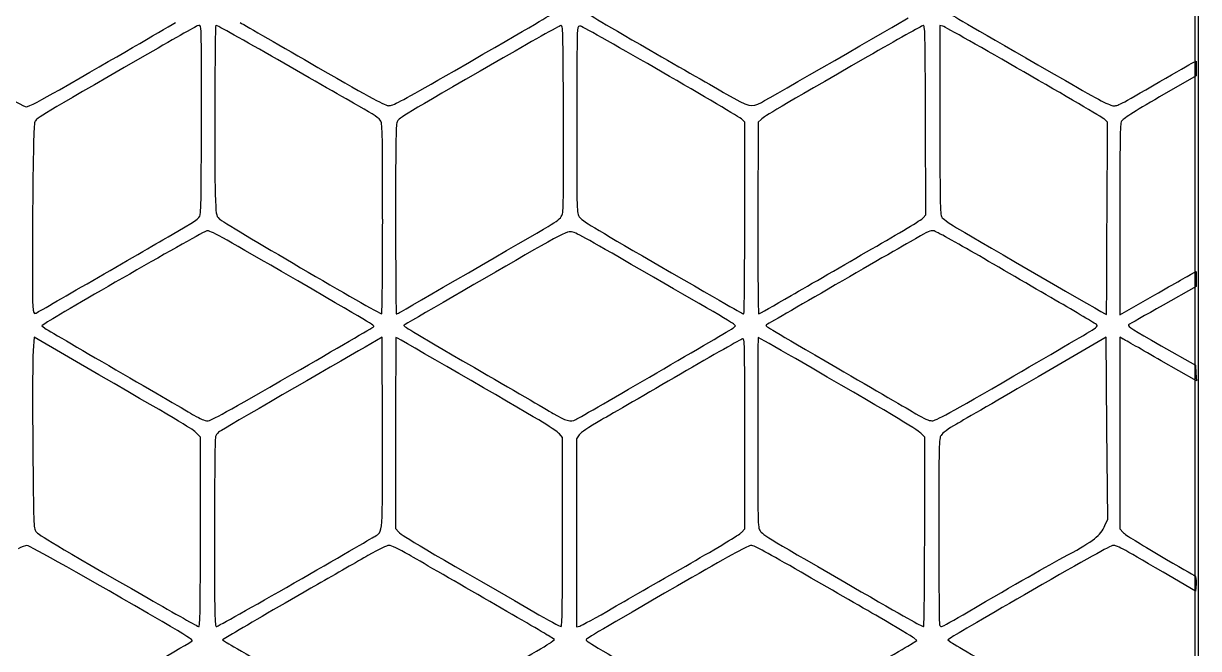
# Model space of a CAD drawing. Extents: x -677.4 to -611.4, y -189.1 to -122.2.
# Drawn here: x -644.42 to -611.44, y -168.33 to -150.79 of the extents above; entities that cross this region are included whole.
import ezdxf

# ---------------------------------------------------------------- set-up
doc = ezdxf.new("R2010")
doc.units = 0
doc.layers.add('Layer_1', color=7, linetype='CONTINUOUS')

msp = doc.modelspace()

# ---------------------------------------------------------------- linework, layer by layer
at = {"layer": 'Layer_1', "color": 7}
for p, q in [((-611.54102, -126.57226), (-611.54102, -184.91991)), ((-611.44141, -184.91992), (-611.44141, -126.57227))]:
    msp.add_line(p, q, dxfattribs=at)
at = {"layer": 'Layer_1', "color": 3}
for p, q in [((-618.61667, -150.86921), (-618.69897, -150.84851)), ((-618.69897, -150.84851), (-618.69897, -153.50429)), ((-611.60668, -151.89758), (-611.50547, -151.84518)), ((-611.50547, -151.84518), (-611.50647, -152.05229)), ((-611.50747, -152.2594), (-612.53276, -152.85343)), ((-611.50647, -152.05229), (-611.50747, -152.2594)), ((-643.41586, -152.6505), (-643.41583, -152.65052)), ((-632.79661, -152.38524), (-632.79669, -152.38524)), ((-623.71121, -153.00487), (-623.71121, -153.00487)), ((-624.17683, -153.56563), (-624.25113, -153.48453)), ((-624.17683, -156.25344), (-624.17683, -153.56563)), ((-623.79789, -153.56336), (-623.80689, -156.25226)), ((-623.71539, -153.48236), (-623.79789, -153.56336)), ((-619.09421, -156.16494), (-619.10321, -153.50211)), ((-613.99959, -153.55993), (-614.08039, -153.48183)), ((-614.00859, -156.25884), (-613.99959, -153.55993)), ((-634.34121, -156.28297), (-634.3414, -156.28297)), ((-624.17686, -156.25354), (-624.17683, -156.25344)), ((-619.16861, -156.24784), (-619.09421, -156.16494)), ((-614.00906, -156.2587), (-614.00859, -156.25884)), ((-613.65065, -156.29837), (-613.65065, -158.97104)), ((-611.5963, -157.79985), (-611.5055, -157.75245)), ((-611.5055, -157.75245), (-611.5055, -157.96322)), ((-611.5055, -157.96322), (-611.5055, -158.17397)), ((-642.47833, -158.00393), (-642.47751, -158.00382)), ((-611.5055, -158.17397), (-612.42945, -158.69465)), ((-622.87223, -158.42577), (-622.87148, -158.42585)), ((-613.65065, -158.97104), (-612.66885, -158.4091)), ((-633.86901, -158.90364), (-633.86896, -158.90371)), ((-643.78751, -159.19517), (-643.9106, -159.27927)), ((-643.9106, -159.27927), (-643.837, -159.33527)), ((-644.12646, -159.60077), (-644.15346, -159.9723)), ((-642.31137, -160.64981), (-644.12646, -159.60077)), ((-634.35846, -159.59927), (-634.837, -159.87482)), ((-634.34946, -162.25819), (-634.35846, -159.59927)), ((-614.02865, -159.60004), (-615.94276, -160.70892)), ((-614.00975, -162.15006), (-614.02865, -159.60004)), ((-613.55891, -159.64789), (-613.64971, -159.60049)), ((-613.64971, -159.60049), (-613.64971, -162.29045)), ((-612.48878, -159.8366), (-611.52199, -160.3832)), ((-611.50159, -160.82077), (-612.48487, -160.25798)), ((-611.52199, -160.3832), (-611.51179, -160.60198)), ((-611.51179, -160.60198), (-611.50159, -160.82077)), ((-636.88177, -160.63686), (-636.88179, -160.63688)), ((-616.62856, -160.68597), (-616.62863, -160.686)), ((-628.91811, -161.90726), (-628.91868, -161.90728)), ((-613.99085, -164.70008), (-614.00975, -162.15006)), ((-639.45669, -162.39984), (-639.56396, -162.29313)), ((-639.45669, -165.0598), (-639.45669, -162.39984)), ((-633.97844, -162.28395), (-633.97844, -164.96658)), ((-629.29212, -162.41151), (-629.37482, -162.31331)), ((-629.29212, -165.06561), (-629.29212, -162.41151)), ((-628.82189, -162.34132), (-628.89629, -162.44937)), ((-628.89629, -162.44937), (-628.89629, -165.08823)), ((-624.1768, -164.97955), (-624.1768, -162.3033)), ((-619.12755, -162.40547), (-619.23482, -162.29262)), ((-619.12755, -165.06261), (-619.12755, -162.40547)), ((-613.64971, -162.29045), (-613.64971, -164.98044)), ((-614.06945, -164.88159), (-613.99085, -164.70008)), ((-639.4566, -165.05979), (-639.45669, -165.0598)), ((-633.97844, -164.96658), (-633.88764, -165.07017)), ((-629.29207, -165.06562), (-629.29212, -165.06561)), ((-628.89629, -165.08823), (-628.89629, -167.72706)), ((-624.2676, -165.07775), (-624.1768, -164.97955)), ((-619.1273, -165.06261), (-619.12755, -165.06261)), ((-613.64971, -164.98044), (-613.55891, -165.07824)), ((-611.52127, -166.72328), (-612.42882, -166.19547)), ((-636.82402, -166.49388), (-636.82358, -166.49388)), ((-611.51107, -166.52292), (-611.52127, -166.72328)), ((-627.87717, -167.19435), (-627.87713, -167.19433)), ((-617.90629, -167.30381), (-617.90647, -167.30381)), ((-628.89629, -167.72706), (-628.80949, -167.70516)), ((-638.55977, -167.92552), (-638.83437, -168.0899)), ((-638.83437, -168.0899), (-638.72476, -168.1639)), ((-629.51977, -168.08407), (-629.69474, -167.97243)), ((-629.61217, -168.16117), (-629.51977, -168.08407)), ((-619.52477, -168.22236), (-619.34449, -168.10758)), ((-619.34449, -168.10758), (-619.43339, -168.03668)), ((-618.37458, -168.02146), (-618.4762, -168.09376)), ((-618.4762, -168.09376), (-618.3979, -168.15466))]:
    msp.add_line(p, q, dxfattribs=at)
for points in [[(-632.79669, -152.38524), (-630.16562, -150.87361), (-629.66926, -150.58377), (-629.59726, -150.51699)], [(-628.63137, -150.45475), (-628.63037, -150.49925), (-628.34378, -150.67185), (-626.83347, -151.53979)], [(-623.71121, -153.00487), (-623.43802, -152.85894), (-619.86926, -150.80342), (-619.59474, -150.63391)], [(-618.39309, -150.52744), (-618.31359, -150.58984), (-617.38778, -151.12789), (-615.17733, -152.396)], [(-643.41583, -152.65052), (-641.81571, -151.73209), (-640.62617, -151.04463), (-640.15434, -150.76562)], [(-639.53471, -150.85434), (-639.57351, -150.86914), (-640.27357, -151.26618), (-641.09036, -151.73654)], [(-639.44391, -150.92814), (-639.46121, -150.84124), (-639.47391, -150.83094), (-639.53471, -150.85434)], [(-639.45931, -156.16241), (-639.42081, -156.05224), (-639.40641, -151.11573), (-639.44391, -150.92814)], [(-639.024, -150.84127), (-639.0535, -150.87047), (-639.069, -154.86039), (-639.0426, -155.57045)], [(-637.29142, -151.80562), (-638.23332, -151.26422), (-639.01299, -150.83024), (-639.024, -150.84127)], [(-638.3429, -150.76285), (-638.16587, -150.86478), (-637.18195, -151.43207), (-636.15642, -152.02358)], [(-629.33976, -150.85044), (-629.37496, -150.85544), (-630.18434, -151.31148), (-631.13835, -151.86133)], [(-629.26716, -153.45753), (-629.27516, -150.88649), (-629.27736, -150.83951), (-629.33976, -150.85044)], [(-628.87463, -150.97724), (-628.88613, -151.04664), (-628.89563, -152.22463), (-628.89573, -153.59503)], [(-628.77973, -150.86963), (-628.84453, -150.85343), (-628.85643, -150.86663), (-628.87463, -150.97724)], [(-624.25113, -153.48453), (-624.33023, -153.39803), (-628.65474, -150.901), (-628.77973, -150.86963)], [(-619.17031, -150.84919), (-619.20261, -150.85419), (-619.908, -151.25001), (-620.7379, -151.7278)], [(-619.10321, -153.50211), (-619.11121, -150.97102), (-619.11461, -150.83977), (-619.17031, -150.84919)], [(-614.08039, -153.48183), (-614.17779, -153.38763), (-618.4996, -150.89859), (-618.61667, -150.86921)], [(-626.83347, -151.53979), (-625.98039, -152.03005), (-625.02251, -152.58084), (-624.70486, -152.76379)], [(-641.09036, -151.73654), (-643.9634, -153.39104), (-644.04706, -153.44113), (-644.09728, -153.53723)], [(-635.00938, -153.11193), (-635.32258, -152.93488), (-636.34949, -152.34704), (-637.29142, -151.80562)], [(-636.15642, -152.02358), (-634.60674, -152.91744), (-634.2706, -153.09915), (-634.1662, -153.0995)], [(-631.13835, -151.86133), (-633.78077, -153.38434), (-633.86983, -153.43777), (-633.92671, -153.53405)], [(-620.7379, -151.7278), (-623.23397, -153.1648), (-623.62922, -153.3977), (-623.71539, -153.48236)], [(-612.52249, -152.42079), (-612.07449, -152.16182), (-611.66238, -151.92638), (-611.60668, -151.89758)], [(-645.24855, -152.65112), (-644.78922, -152.91833), (-644.38645, -153.13149), (-644.33991, -153.13199)], [(-644.33991, -153.13199), (-644.29141, -153.1325), (-643.9039, -152.93061), (-643.41586, -152.6505)], [(-634.1662, -153.0995), (-634.0625, -153.09988), (-633.82367, -152.9753), (-632.79661, -152.38524)], [(-615.17733, -152.396), (-614.19431, -152.95995), (-613.92441, -153.101), (-613.82828, -153.101)], [(-613.82828, -153.101), (-613.69598, -153.101), (-613.72858, -153.118), (-612.52249, -152.42079)], [(-624.70486, -152.76379), (-624.04764, -153.14233), (-623.9932, -153.15553), (-623.71121, -153.00487)], [(-612.53276, -152.85343), (-613.28003, -153.28639), (-613.57061, -153.47163), (-613.60435, -153.53658)], [(-634.3906, -153.52927), (-634.4271, -153.45857), (-634.58776, -153.35029), (-635.00938, -153.11193)], [(-644.09728, -153.53723), (-644.13658, -153.61253), (-644.14828, -154.04055), (-644.16548, -156.06187)], [(-634.3414, -156.28297), (-634.3414, -153.98857), (-634.3484, -153.61161), (-634.3906, -153.52927)], [(-633.92671, -153.53405), (-633.97251, -153.61165), (-633.97841, -153.92501), (-633.97841, -156.28144)], [(-629.30986, -156.18355), (-629.26486, -156.08855), (-629.25966, -155.76543), (-629.26716, -153.45753)], [(-628.89573, -153.59503), (-628.8961, -155.90273), (-628.89173, -156.09497), (-628.83833, -156.19899)], [(-618.69897, -153.50429), (-618.69897, -156.09498), (-618.69797, -156.16208), (-618.63407, -156.24257)], [(-613.60435, -153.53658), (-613.64305, -153.61088), (-613.65065, -154.06918), (-613.65065, -156.29837)], [(-639.0426, -155.57045), (-639.0205, -156.16524), (-639.0185, -156.17811), (-638.93298, -156.27015)], [(-644.16548, -156.06187), (-644.17688, -157.40056), (-644.17568, -158.59718), (-644.16248, -158.72103)], [(-640.36424, -156.78036), (-639.54802, -156.31129), (-639.4997, -156.27829), (-639.45931, -156.16241)], [(-638.93298, -156.27015), (-638.83418, -156.37652), (-634.45252, -158.94124), (-634.36951, -158.94124)], [(-634.36951, -158.94124), (-634.35401, -158.94124), (-634.34121, -157.74503), (-634.34121, -156.28297)], [(-633.97841, -156.28144), (-633.97841, -157.74434), (-633.96941, -158.94124), (-633.95981, -158.94124)], [(-629.69783, -156.48973), (-629.44542, -156.34104), (-629.34818, -156.2643), (-629.30986, -156.18355)], [(-628.83833, -156.19899), (-628.78843, -156.29619), (-628.54761, -156.4463), (-627.04803, -157.31502)], [(-624.20426, -158.94134), (-624.18926, -158.94134), (-624.17686, -157.73182), (-624.17686, -156.25354)], [(-623.80689, -156.25226), (-623.81089, -157.73117), (-623.80389, -158.94116), (-623.78859, -158.94116)], [(-620.61263, -157.12057), (-619.85937, -156.68616), (-619.20956, -156.29343), (-619.16861, -156.24784)], [(-618.63407, -156.24257), (-618.59827, -156.28787), (-618.37873, -156.4383), (-618.14597, -156.57672)], [(-614.02376, -158.96234), (-614.02076, -158.96034), (-614.01356, -157.74311), (-614.00906, -156.2587)], [(-639.27517, -156.60985), (-639.36187, -156.62355), (-643.46338, -158.97355), (-643.78751, -159.19517)], [(-637.17956, -157.75335), (-638.86742, -156.77343), (-639.19148, -156.59661), (-639.27517, -156.60985)], [(-633.86896, -158.90371), (-633.78276, -158.85881), (-630.18021, -156.77388), (-629.69783, -156.48973)], [(-629.11002, -156.64005), (-629.20192, -156.65125), (-629.50304, -156.8059), (-630.10008, -157.14947)], [(-627.69095, -157.36372), (-628.89171, -156.67397), (-628.98686, -156.62545), (-629.11002, -156.64005)], [(-618.87997, -156.60976), (-618.95827, -156.59726), (-619.05512, -156.63816), (-619.34198, -156.80425)], [(-617.5929, -157.31744), (-618.24634, -156.93695), (-618.82551, -156.61851), (-618.87997, -156.60976)], [(-618.14597, -156.57672), (-617.54811, -156.9322), (-614.03033, -158.96803), (-614.02376, -158.96234)], [(-642.47751, -158.00382), (-641.62378, -157.50825), (-640.6728, -156.95768), (-640.36424, -156.78036)], [(-619.34198, -156.80425), (-619.54165, -156.91995), (-620.57379, -157.51736), (-621.63562, -158.1318)], [(-630.10008, -157.14947), (-631.31128, -157.84646), (-633.72753, -159.24582), (-633.74437, -159.26003)], [(-627.04803, -157.31502), (-624.63507, -158.71288), (-624.23558, -158.94134), (-624.20426, -158.94134)], [(-622.87148, -158.42585), (-622.38239, -158.14237), (-621.3659, -157.55499), (-620.61263, -157.12057)], [(-615.35015, -158.6196), (-615.93022, -158.28392), (-616.93947, -157.69793), (-617.5929, -157.31744)], [(-624.48977, -159.22613), (-624.56847, -159.16723), (-625.91398, -158.38441), (-627.69095, -157.36372)], [(-634.59399, -159.30372), (-634.56129, -159.27372), (-634.57909, -159.26302), (-637.17956, -157.75335)], [(-612.66885, -158.4091), (-612.12886, -158.10004), (-611.64621, -157.82588), (-611.5963, -157.79985)], [(-644.08428, -158.9256), (-644.05468, -158.9143), (-643.33206, -158.49951), (-642.47833, -158.00393)], [(-621.63562, -158.1318), (-622.69746, -158.74626), (-623.57257, -159.25415), (-623.58032, -159.26046)], [(-623.78859, -158.94116), (-623.77379, -158.94116), (-623.36131, -158.70924), (-622.87223, -158.42577)], [(-614.28422, -159.26373), (-614.29122, -159.24523), (-614.77008, -158.95532), (-615.35015, -158.6196)], [(-644.16248, -158.72103), (-644.14198, -158.9101), (-644.12938, -158.94291), (-644.08428, -158.9256)], [(-633.95981, -158.94124), (-633.94961, -158.94124), (-633.90871, -158.92434), (-633.86901, -158.90364)], [(-612.42945, -158.69465), (-612.93762, -158.98101), (-613.37639, -159.23212), (-613.40449, -159.25266)], [(-633.74437, -159.26003), (-633.77077, -159.28233), (-633.62987, -159.36696), (-631.76667, -160.44776)], [(-624.49677, -159.33497), (-624.42467, -159.27597), (-624.42467, -159.27527), (-624.48977, -159.22613)], [(-623.58032, -159.26046), (-623.60672, -159.28186), (-623.46794, -159.36516), (-621.58612, -160.45707)], [(-614.36542, -159.36253), (-614.31452, -159.32673), (-614.27812, -159.28233), (-614.28422, -159.26373)], [(-613.40449, -159.25266), (-613.44629, -159.28326), (-613.27958, -159.3895), (-612.48878, -159.8366)], [(-643.837, -159.33527), (-643.7966, -159.36617), (-642.89464, -159.89446), (-641.8328, -160.50946)], [(-636.88179, -160.63688), (-635.63885, -159.91774), (-634.60935, -159.31781), (-634.59399, -159.30372)], [(-633.96704, -159.60129), (-633.97404, -159.60129), (-633.97844, -160.80849), (-633.97844, -162.28395)], [(-629.9606, -161.91763), (-630.61586, -161.53023), (-633.95225, -159.60129), (-633.96704, -159.60129)], [(-628.91868, -161.90728), (-628.70033, -161.79473), (-624.55745, -159.38476), (-624.49677, -159.33497)], [(-624.1768, -162.3033), (-624.1768, -159.67925), (-624.1778, -159.62713), (-624.2403, -159.64341)], [(-623.80197, -159.60128), (-623.80897, -159.60128), (-623.81377, -160.79874), (-623.81377, -162.26228)], [(-622.75415, -160.1992), (-623.32392, -159.87035), (-623.79543, -159.60128), (-623.80197, -159.60128)], [(-616.62863, -160.686), (-615.43466, -159.99388), (-614.41623, -159.39832), (-614.36542, -159.36253)], [(-634.837, -159.87482), (-635.65958, -160.3485), (-638.84309, -162.19508), (-638.91861, -162.24236)], [(-624.2403, -159.64341), (-624.2752, -159.65241), (-625.05858, -160.09802), (-625.98115, -160.63339)], [(-612.48487, -160.25798), (-613.02567, -159.94847), (-613.50899, -159.67391), (-613.55891, -159.64789)], [(-644.15346, -159.9723), (-644.16816, -160.17663), (-644.17186, -161.38112), (-644.16146, -162.64893)], [(-619.23482, -162.29262), (-619.33512, -162.18713), (-620.15821, -161.69747), (-622.75415, -160.1992)], [(-641.8328, -160.50946), (-640.77098, -161.12446), (-639.78339, -161.69841), (-639.63818, -161.7849)], [(-631.76667, -160.44776), (-630.74113, -161.04261), (-629.74614, -161.62227), (-629.55555, -161.73587)], [(-621.58612, -160.45707), (-620.55151, -161.05741), (-619.55651, -161.63687), (-619.37499, -161.74478)], [(-639.56396, -162.29313), (-639.68812, -162.1696), (-639.87108, -162.06017), (-642.31137, -160.64981)], [(-639.2579, -161.94327), (-639.1639, -161.94414), (-638.71035, -161.69487), (-636.88177, -160.63686)], [(-625.98115, -160.63339), (-626.90374, -161.16877), (-627.90363, -161.74775), (-628.2031, -161.92001)], [(-618.9222, -161.94269), (-618.81906, -161.94369), (-618.45126, -161.74258), (-616.62856, -160.68597)], [(-615.94276, -160.70892), (-616.99551, -161.31879), (-618.02536, -161.9151), (-618.23131, -162.03403)], [(-639.63818, -161.7849), (-639.46013, -161.89093), (-639.33631, -161.94251), (-639.2579, -161.94327)], [(-629.37482, -162.31331), (-629.42032, -162.25941), (-629.68387, -162.08122), (-629.9606, -161.91763)], [(-629.55555, -161.73587), (-629.19909, -161.94837), (-629.06686, -161.98391), (-628.91811, -161.90726)], [(-628.2031, -161.92001), (-628.57927, -162.13636), (-628.7706, -162.26663), (-628.82189, -162.34132)], [(-619.37499, -161.74478), (-619.13576, -161.88702), (-619.0112, -161.94146), (-618.9222, -161.94269)], [(-638.91861, -162.24236), (-638.95821, -162.26726), (-639.00641, -162.32226), (-639.02589, -162.36496)], [(-634.56509, -165.19044), (-634.32717, -165.0402), (-634.34006, -165.21564), (-634.34946, -162.25819)], [(-623.81377, -162.26228), (-623.81377, -164.84545), (-623.81177, -164.92635), (-623.74917, -165.0277)], [(-618.23131, -162.03403), (-618.48081, -162.17813), (-618.62669, -162.2846), (-618.66847, -162.35312)], [(-639.02589, -162.36496), (-639.05019, -162.41806), (-639.06119, -163.27551), (-639.06119, -165.08115)], [(-618.66847, -162.35312), (-618.72867, -162.45182), (-618.73107, -162.55945), (-618.73117, -165.03564)], [(-644.16146, -162.64893), (-644.14326, -164.89459), (-644.14106, -164.95647), (-644.07596, -165.04784)], [(-615.10687, -165.70678), (-614.38748, -165.32081), (-614.1925, -165.1657), (-614.06945, -164.88159)], [(-644.07596, -165.04784), (-644.00726, -165.14424), (-643.56097, -165.41021), (-640.92673, -166.92407)], [(-639.4994, -167.71972), (-639.4646, -167.71972), (-639.4566, -167.21732), (-639.4566, -165.05979)], [(-639.06119, -165.08115), (-639.06119, -167.43247), (-639.05619, -167.71973), (-639.01039, -167.71973)], [(-636.82358, -166.49388), (-635.64897, -165.81964), (-634.63264, -165.2331), (-634.56509, -165.19044)], [(-633.88764, -165.07017), (-633.80574, -165.16347), (-633.13068, -165.56166), (-630.10156, -167.3029)], [(-629.33427, -167.71974), (-629.30037, -167.71974), (-629.29207, -167.19701), (-629.29207, -165.06562)], [(-625.69492, -165.94061), (-624.95981, -165.52005), (-624.31751, -165.13176), (-624.2676, -165.07775)], [(-623.74917, -165.0277), (-623.68017, -165.13952), (-623.50817, -165.24319), (-620.90953, -166.74026)], [(-619.1558, -167.71973), (-619.1402, -167.71973), (-619.1273, -166.52404), (-619.1273, -165.06261)], [(-618.73117, -165.03564), (-618.73117, -166.45448), (-618.72217, -167.63883), (-618.71127, -167.66754)], [(-613.55891, -165.07824), (-613.50901, -165.13204), (-613.0449, -165.42201), (-612.5276, -165.72257)], [(-644.32482, -165.44261), (-644.36622, -165.44261), (-644.47973, -165.48451), (-644.57687, -165.53551)], [(-640.52924, -167.58133), (-642.68546, -166.32905), (-644.25863, -165.44261), (-644.32482, -165.44261)], [(-634.16095, -165.44251), (-634.22815, -165.44251), (-634.4288, -165.53831), (-634.75574, -165.72653)], [(-633.59816, -165.70999), (-633.90291, -165.53327), (-634.09386, -165.44251), (-634.16095, -165.44251)], [(-623.99463, -165.44267), (-624.06683, -165.44267), (-624.54411, -165.70039), (-625.66267, -166.34357)], [(-622.59122, -166.19483), (-623.51679, -165.66018), (-623.92262, -165.44267), (-623.99463, -165.44267)], [(-613.83413, -165.44348), (-613.90053, -165.44349), (-614.60158, -165.83076), (-616.10171, -166.69632)], [(-612.42882, -166.19547), (-613.6815, -165.46696), (-613.7254, -165.44346), (-613.83413, -165.44348)], [(-634.75574, -165.72653), (-635.02705, -165.88274), (-635.66485, -166.24862), (-636.17307, -166.53962)], [(-631.50331, -166.91915), (-632.40179, -166.40122), (-633.34447, -165.8571), (-633.59816, -165.70999)], [(-617.90647, -167.30381), (-616.52657, -166.49527), (-615.73752, -166.04516), (-615.10687, -165.70678)], [(-612.5276, -165.72257), (-612.01029, -166.02312), (-611.5677, -166.28109), (-611.54407, -166.29582)], [(-627.87713, -167.19433), (-627.41203, -166.92535), (-626.43004, -166.36117), (-625.69492, -165.94061)], [(-620.40573, -167.45635), (-620.89158, -167.1762), (-621.87504, -166.60851), (-622.59122, -166.19483)], [(-639.01039, -167.71973), (-638.98249, -167.71973), (-637.99864, -167.16811), (-636.82402, -166.49388)], [(-636.17307, -166.53962), (-637.1621, -167.10591), (-638.11432, -167.65883), (-638.55977, -167.92552)], [(-625.66267, -166.34357), (-627.89186, -167.62536), (-628.63201, -168.06004), (-628.63201, -168.08742)], [(-611.54407, -166.29582), (-611.51437, -166.31422), (-611.50417, -166.38482), (-611.51107, -166.52292)], [(-620.90953, -166.74026), (-619.46089, -167.57484), (-619.20143, -167.71973), (-619.1558, -167.71973)], [(-616.10171, -166.69632), (-617.29594, -167.38539), (-618.31873, -167.98169), (-618.37458, -168.02146)], [(-640.92673, -166.92407), (-640.16525, -167.36169), (-639.52295, -167.71972), (-639.4994, -167.71972)], [(-629.69474, -167.97243), (-629.79094, -167.91113), (-630.60483, -167.43707), (-631.50331, -166.91915)], [(-628.80949, -167.70516), (-628.76189, -167.69316), (-628.34229, -167.46333), (-627.87717, -167.19435)], [(-630.10156, -167.3029), (-629.70274, -167.53217), (-629.35744, -167.71974), (-629.33427, -167.71974)], [(-619.43339, -168.03668), (-619.48229, -167.99768), (-619.91989, -167.73652), (-620.40573, -167.45635)], [(-618.65357, -167.71964), (-618.63277, -167.71964), (-618.29655, -167.53247), (-617.90629, -167.30381)], [(-639.68819, -168.1248), (-639.65789, -168.0992), (-639.83796, -167.98282), (-640.52924, -167.58133)], [(-618.71127, -167.66754), (-618.70007, -167.69634), (-618.67417, -167.71974), (-618.65357, -167.71964)], [(-642.99481, -170.04159), (-641.6995, -169.29811), (-639.71598, -168.14829), (-639.68819, -168.1248)], [(-638.72476, -168.1639), (-638.61313, -168.2395), (-634.59817, -170.55832), (-634.35842, -170.6858)], [(-634.0015, -170.70222), (-633.71347, -170.5558), (-629.69214, -168.22779), (-629.61217, -168.16117)], [(-628.63201, -168.08742), (-628.63201, -168.13122), (-628.46243, -168.23277), (-626.40438, -169.42093)], [(-618.3979, -168.15466), (-618.3355, -168.20336), (-614.88958, -170.19837), (-614.14088, -170.61939)], [(-621.80366, -169.54652), (-620.64946, -168.88136), (-619.62395, -168.28549), (-619.52477, -168.22236)]]:
    msp.add_open_spline(points, degree=3, dxfattribs=at)

doc.saveas('drawing.dxf')
